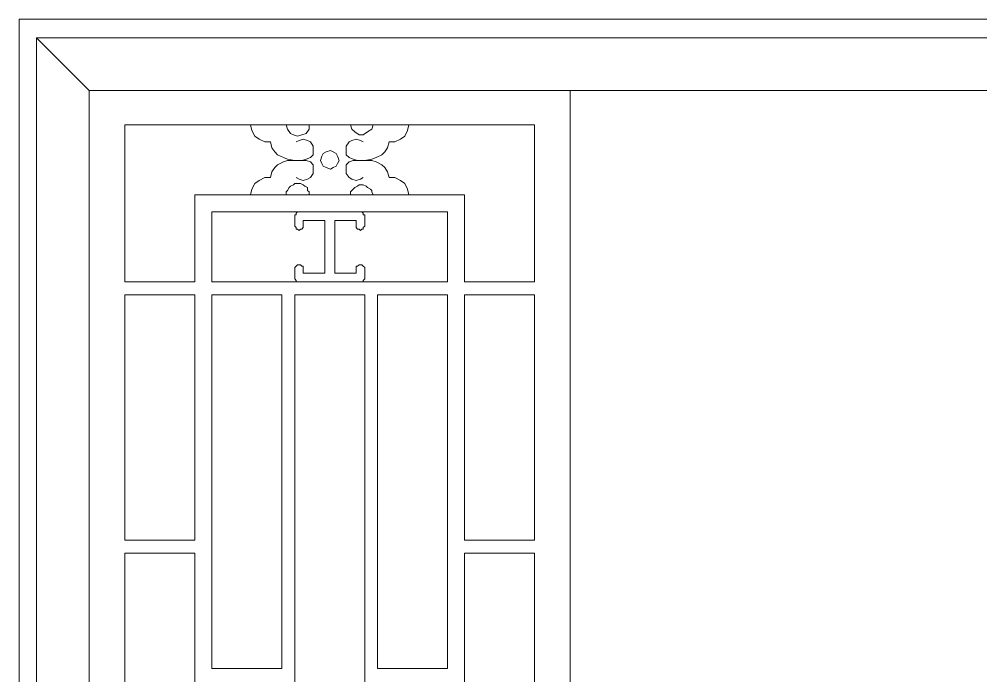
# Model space of a CAD drawing. Header units: centimetres. Extents: x -8.3 to 10.5, y -7.9 to 5.
# Drawn here: x -8.35 to 1.08, y -1.48 to 4.95 of the extents above; entities that cross this region are included whole.
import ezdxf

# ---------------------------------------------------------------- set-up
doc = ezdxf.new("R2010")
doc.units = ezdxf.units.CM
doc.header["$MEASUREMENT"] = 0
doc.layers.add('layer 1', color=7, linetype='Continuous')

msp = doc.modelspace()

# ---------------------------------------------------------------- linework, layer by layer
at = {"layer": 'layer 1', "color": 250, "lineweight": 0}
for points, knots in [([(-8.34709, -7.9091), (-8.34709, -7.9091), (10.50727, -7.9091), (10.50727, -7.9091), (10.50727, -7.9091), (10.50727, -7.9091), (10.50727, 4.95444), (10.50727, 4.95444), (10.50727, 4.95444), (10.50727, 4.95444), (-8.34709, 4.95444), (-8.34709, 4.95444), (-8.34709, 4.95444), (-8.34709, 4.95444), (-8.34709, -7.9091), (-8.34709, -7.9091)], [0, 0, 0, 0, 0.25, 0.25, 0.25, 0.25, 0.5, 0.5, 0.5, 0.5, 0.75, 0.75, 0.75, 0.75, 1, 1, 1, 1]), ([(-8.17927, -7.7411), (-8.17927, -7.7411), (10.33927, -7.7411), (10.33927, -7.7411), (10.33927, -7.7411), (10.33927, -7.7411), (10.33927, 4.77241), (10.33927, 4.77241), (10.33927, 4.77241), (10.33927, 4.77241), (-8.17927, 4.77241), (-8.17927, 4.77241), (-8.17927, 4.77241), (-8.17927, 4.77241), (-8.17927, -7.7411), (-8.17927, -7.7411)], [0, 0, 0, 0, 0.25, 0.25, 0.25, 0.25, 0.5, 0.5, 0.5, 0.5, 0.75, 0.75, 0.75, 0.75, 1, 1, 1, 1]), ([(-7.66124, -7.22325), (-7.66124, -7.22325), (9.82142, -7.22325), (9.82142, -7.22325), (9.82142, -7.22325), (9.82142, -7.22325), (9.82142, 4.25456), (9.82142, 4.25456), (9.82142, 4.25456), (9.82142, 4.25456), (-7.66124, 4.25456), (-7.66124, 4.25456), (-7.66124, 4.25456), (-7.66124, 4.25456), (-7.66124, -7.22325), (-7.66124, -7.22325)], [0, 0, 0, 0, 0.25, 0.25, 0.25, 0.25, 0.5, 0.5, 0.5, 0.5, 0.75, 0.75, 0.75, 0.75, 1, 1, 1, 1]), ([(-7.31138, 2.37885), (-7.31138, 2.37885), (-7.31138, 3.91856), (-7.31138, 3.91856), (-7.31138, 3.91856), (-7.31138, 3.91856), (-3.29413, 3.91856), (-3.29413, 3.91856), (-3.29413, 3.91856), (-3.29413, 3.91856), (-3.29413, 2.37885), (-3.29413, 2.37885), (-3.29413, 2.37885), (-3.29413, 2.37885), (-3.97998, 2.37885), (-3.97998, 2.37885), (-3.97998, 2.37885), (-3.97998, 2.37885), (-3.97998, 3.2327), (-3.97998, 3.2327), (-3.97998, 3.2327), (-3.97998, 3.2327), (-6.62553, 3.2327), (-6.62553, 3.2327), (-6.62553, 3.2327), (-6.62553, 3.2327), (-6.62553, 2.37885), (-6.62553, 2.37885), (-6.62553, 2.37885), (-6.62553, 2.37885), (-7.31138, 2.37885), (-7.31138, 2.37885)], [0, 0, 0, 0, 0.125, 0.125, 0.125, 0.125, 0.25, 0.25, 0.25, 0.25, 0.375, 0.375, 0.375, 0.375, 0.5, 0.5, 0.5, 0.5, 0.625, 0.625, 0.625, 0.625, 0.75, 0.75, 0.75, 0.75, 0.875, 0.875, 0.875, 0.875, 1, 1, 1, 1]), ([(-6.07962, 3.91856), (-6.07962, 3.91856), (-6.06559, 3.86262), (-6.06559, 3.86262), (-6.06559, 3.86262), (-6.06559, 3.86262), (-6.03753, 3.80667), (-6.03753, 3.80667), (-6.03753, 3.80667), (-6.03753, 3.80667), (-5.99562, 3.77861), (-5.99562, 3.77861), (-5.99562, 3.77861), (-5.99562, 3.77861), (-5.93968, 3.75073), (-5.93968, 3.75073), (-5.93968, 3.75073), (-5.93968, 3.75073), (-5.88356, 3.75073), (-5.88356, 3.75073), (-5.88356, 3.75073), (-5.88356, 3.75073), (-5.86971, 3.69461), (-5.86971, 3.69461), (-5.86971, 3.69461), (-5.86971, 3.69461), (-5.84165, 3.6527), (-5.84165, 3.6527), (-5.84165, 3.6527), (-5.84165, 3.6527), (-5.81359, 3.62464), (-5.81359, 3.62464), (-5.81359, 3.62464), (-5.81359, 3.62464), (-5.75765, 3.59676), (-5.75765, 3.59676), (-5.75765, 3.59676), (-5.75765, 3.59676), (-5.71574, 3.58273), (-5.71574, 3.58273), (-5.71574, 3.58273), (-5.71574, 3.58273), (-5.64559, 3.5687), (-5.64559, 3.5687), (-5.64559, 3.5687), (-5.64559, 3.5687), (-5.57562, 3.5687), (-5.57562, 3.5687), (-5.57562, 3.5687), (-5.57562, 3.5687), (-5.53371, 3.58273), (-5.53371, 3.58273), (-5.53371, 3.58273), (-5.53371, 3.58273), (-5.49162, 3.59676), (-5.49162, 3.59676), (-5.49162, 3.59676), (-5.49162, 3.59676), (-5.46374, 3.62464), (-5.46374, 3.62464), (-5.46374, 3.62464), (-5.46374, 3.62464), (-5.46374, 3.66673), (-5.46374, 3.66673), (-5.46374, 3.66673), (-5.46374, 3.66673), (-5.46374, 3.70864), (-5.46374, 3.70864), (-5.46374, 3.70864), (-5.46374, 3.70864), (-5.49162, 3.75073), (-5.49162, 3.75073), (-5.49162, 3.75073), (-5.49162, 3.75073), (-5.51968, 3.76458), (-5.51968, 3.76458), (-5.51968, 3.76458), (-5.51968, 3.76458), (-5.56177, 3.77861), (-5.56177, 3.77861), (-5.56177, 3.77861), (-5.56177, 3.77861), (-5.60368, 3.76458), (-5.60368, 3.76458), (-5.60368, 3.76458), (-5.60368, 3.76458), (-5.63174, 3.75073), (-5.63174, 3.75073)], [0, 0, 0, 0, 0.0454545, 0.0454545, 0.0454545, 0.0454545, 0.0909091, 0.0909091, 0.0909091, 0.0909091, 0.1363636, 0.1363636, 0.1363636, 0.1363636, 0.1818182, 0.1818182, 0.1818182, 0.1818182, 0.2272727, 0.2272727, 0.2272727, 0.2272727, 0.2727273, 0.2727273, 0.2727273, 0.2727273, 0.3181818, 0.3181818, 0.3181818, 0.3181818, 0.3636364, 0.3636364, 0.3636364, 0.3636364, 0.4090909, 0.4090909, 0.4090909, 0.4090909, 0.4545455, 0.4545455, 0.4545455, 0.4545455, 0.5, 0.5, 0.5, 0.5, 0.5454545, 0.5454545, 0.5454545, 0.5454545, 0.5909091, 0.5909091, 0.5909091, 0.5909091, 0.6363636, 0.6363636, 0.6363636, 0.6363636, 0.6818182, 0.6818182, 0.6818182, 0.6818182, 0.7272727, 0.7272727, 0.7272727, 0.7272727, 0.7727273, 0.7727273, 0.7727273, 0.7727273, 0.8181818, 0.8181818, 0.8181818, 0.8181818, 0.8636364, 0.8636364, 0.8636364, 0.8636364, 0.9090909, 0.9090909, 0.9090909, 0.9090909, 0.9545455, 0.9545455, 0.9545455, 0.9545455, 1, 1, 1, 1]), ([(-5.72959, 3.91856), (-5.72959, 3.91856), (-5.71574, 3.87665), (-5.71574, 3.87665), (-5.71574, 3.87665), (-5.71574, 3.87665), (-5.68768, 3.83473), (-5.68768, 3.83473), (-5.68768, 3.83473), (-5.68768, 3.83473), (-5.65962, 3.8207), (-5.65962, 3.8207), (-5.65962, 3.8207), (-5.65962, 3.8207), (-5.61771, 3.80667), (-5.61771, 3.80667), (-5.61771, 3.80667), (-5.61771, 3.80667), (-5.57562, 3.8207), (-5.57562, 3.8207), (-5.57562, 3.8207), (-5.57562, 3.8207), (-5.53371, 3.83473), (-5.53371, 3.83473), (-5.53371, 3.83473), (-5.53371, 3.83473), (-5.50565, 3.87665), (-5.50565, 3.87665), (-5.50565, 3.87665), (-5.50565, 3.87665), (-5.50565, 3.91856), (-5.50565, 3.91856)], [0, 0, 0, 0, 0.125, 0.125, 0.125, 0.125, 0.25, 0.25, 0.25, 0.25, 0.375, 0.375, 0.375, 0.375, 0.5, 0.5, 0.5, 0.5, 0.625, 0.625, 0.625, 0.625, 0.75, 0.75, 0.75, 0.75, 0.875, 0.875, 0.875, 0.875, 1, 1, 1, 1]), ([(-5.09968, 3.91856), (-5.09968, 3.91856), (-5.08583, 3.87665), (-5.08583, 3.87665), (-5.08583, 3.87665), (-5.08583, 3.87665), (-5.05777, 3.84859), (-5.05777, 3.84859), (-5.05777, 3.84859), (-5.05777, 3.84859), (-5.01586, 3.8207), (-5.01586, 3.8207), (-5.01586, 3.8207), (-5.01586, 3.8207), (-4.97377, 3.8207), (-4.97377, 3.8207), (-4.97377, 3.8207), (-4.97377, 3.8207), (-4.93186, 3.84859), (-4.93186, 3.84859), (-4.93186, 3.84859), (-4.93186, 3.84859), (-4.88977, 3.87665), (-4.88977, 3.87665), (-4.88977, 3.87665), (-4.88977, 3.87665), (-4.87574, 3.91856), (-4.87574, 3.91856)], [0, 0, 0, 0, 0.1428571, 0.1428571, 0.1428571, 0.1428571, 0.2857143, 0.2857143, 0.2857143, 0.2857143, 0.4285714, 0.4285714, 0.4285714, 0.4285714, 0.5714286, 0.5714286, 0.5714286, 0.5714286, 0.7142857, 0.7142857, 0.7142857, 0.7142857, 0.8571429, 0.8571429, 0.8571429, 0.8571429, 1, 1, 1, 1]), ([(-4.72177, 3.75073), (-4.72177, 3.75073), (-4.66583, 3.75073), (-4.66583, 3.75073), (-4.66583, 3.75073), (-4.66583, 3.75073), (-4.60989, 3.77861), (-4.60989, 3.77861), (-4.60989, 3.77861), (-4.60989, 3.77861), (-4.5678, 3.80667), (-4.5678, 3.80667), (-4.5678, 3.80667), (-4.5678, 3.80667), (-4.53992, 3.86262), (-4.53992, 3.86262), (-4.53992, 3.86262), (-4.53992, 3.86262), (-4.52589, 3.91856), (-4.52589, 3.91856)], [0, 0, 0, 0, 0.2, 0.2, 0.2, 0.2, 0.4, 0.4, 0.4, 0.4, 0.6, 0.6, 0.6, 0.6, 0.8, 0.8, 0.8, 0.8, 1, 1, 1, 1]), ([(-4.97377, 3.75073), (-4.97377, 3.75073), (-5.00183, 3.76458), (-5.00183, 3.76458), (-5.00183, 3.76458), (-5.00183, 3.76458), (-5.04374, 3.77861), (-5.04374, 3.77861), (-5.04374, 3.77861), (-5.04374, 3.77861), (-5.08583, 3.76458), (-5.08583, 3.76458), (-5.08583, 3.76458), (-5.08583, 3.76458), (-5.11371, 3.75073), (-5.11371, 3.75073), (-5.11371, 3.75073), (-5.11371, 3.75073), (-5.14177, 3.70864), (-5.14177, 3.70864), (-5.14177, 3.70864), (-5.14177, 3.70864), (-5.14177, 3.66673), (-5.14177, 3.66673), (-5.14177, 3.66673), (-5.14177, 3.66673), (-5.14177, 3.62464), (-5.14177, 3.62464), (-5.14177, 3.62464), (-5.14177, 3.62464), (-5.11371, 3.59676), (-5.11371, 3.59676), (-5.11371, 3.59676), (-5.11371, 3.59676), (-5.0718, 3.58273), (-5.0718, 3.58273), (-5.0718, 3.58273), (-5.0718, 3.58273), (-5.02971, 3.5687), (-5.02971, 3.5687)], [0, 0, 0, 0, 0.1, 0.1, 0.1, 0.1, 0.2, 0.2, 0.2, 0.2, 0.3, 0.3, 0.3, 0.3, 0.4, 0.4, 0.4, 0.4, 0.5, 0.5, 0.5, 0.5, 0.6, 0.6, 0.6, 0.6, 0.7, 0.7, 0.7, 0.7, 0.8, 0.8, 0.8, 0.8, 0.9, 0.9, 0.9, 0.9, 1, 1, 1, 1]), ([(-4.88977, 3.58273), (-4.88977, 3.58273), (-4.84786, 3.59676), (-4.84786, 3.59676), (-4.84786, 3.59676), (-4.84786, 3.59676), (-4.79174, 3.62464), (-4.79174, 3.62464), (-4.79174, 3.62464), (-4.79174, 3.62464), (-4.76386, 3.6527), (-4.76386, 3.6527), (-4.76386, 3.6527), (-4.76386, 3.6527), (-4.7358, 3.69461), (-4.7358, 3.69461), (-4.7358, 3.69461), (-4.7358, 3.69461), (-4.72177, 3.75073), (-4.72177, 3.75073)], [0, 0, 0, 0, 0.2, 0.2, 0.2, 0.2, 0.4, 0.4, 0.4, 0.4, 0.6, 0.6, 0.6, 0.6, 0.8, 0.8, 0.8, 0.8, 1, 1, 1, 1]), ([(-5.21174, 3.5687), (-5.21174, 3.5687), (-5.22577, 3.61061), (-5.22577, 3.61061), (-5.22577, 3.61061), (-5.22577, 3.61061), (-5.2398, 3.63867), (-5.2398, 3.63867), (-5.2398, 3.63867), (-5.2398, 3.63867), (-5.26768, 3.6527), (-5.26768, 3.6527), (-5.26768, 3.6527), (-5.26768, 3.6527), (-5.29574, 3.66673), (-5.29574, 3.66673), (-5.29574, 3.66673), (-5.29574, 3.66673), (-5.33765, 3.6527), (-5.33765, 3.6527), (-5.33765, 3.6527), (-5.33765, 3.6527), (-5.36571, 3.63867), (-5.36571, 3.63867), (-5.36571, 3.63867), (-5.36571, 3.63867), (-5.37974, 3.61061), (-5.37974, 3.61061), (-5.37974, 3.61061), (-5.37974, 3.61061), (-5.39377, 3.5687), (-5.39377, 3.5687), (-5.39377, 3.5687), (-5.39377, 3.5687), (-5.37974, 3.54064), (-5.37974, 3.54064), (-5.37974, 3.54064), (-5.37974, 3.54064), (-5.36571, 3.51276), (-5.36571, 3.51276), (-5.36571, 3.51276), (-5.36571, 3.51276), (-5.33765, 3.49873), (-5.33765, 3.49873), (-5.33765, 3.49873), (-5.33765, 3.49873), (-5.29574, 3.4847), (-5.29574, 3.4847), (-5.29574, 3.4847), (-5.29574, 3.4847), (-5.26768, 3.49873), (-5.26768, 3.49873), (-5.26768, 3.49873), (-5.26768, 3.49873), (-5.2398, 3.51276), (-5.2398, 3.51276), (-5.2398, 3.51276), (-5.2398, 3.51276), (-5.22577, 3.54064), (-5.22577, 3.54064), (-5.22577, 3.54064), (-5.22577, 3.54064), (-5.21174, 3.5687), (-5.21174, 3.5687)], [0, 0, 0, 0, 0.0625, 0.0625, 0.0625, 0.0625, 0.125, 0.125, 0.125, 0.125, 0.1875, 0.1875, 0.1875, 0.1875, 0.25, 0.25, 0.25, 0.25, 0.3125, 0.3125, 0.3125, 0.3125, 0.375, 0.375, 0.375, 0.375, 0.4375, 0.4375, 0.4375, 0.4375, 0.5, 0.5, 0.5, 0.5, 0.5625, 0.5625, 0.5625, 0.5625, 0.625, 0.625, 0.625, 0.625, 0.6875, 0.6875, 0.6875, 0.6875, 0.75, 0.75, 0.75, 0.75, 0.8125, 0.8125, 0.8125, 0.8125, 0.875, 0.875, 0.875, 0.875, 0.9375, 0.9375, 0.9375, 0.9375, 1, 1, 1, 1]), ([(-5.02971, 3.5687), (-5.02971, 3.5687), (-4.95974, 3.5687), (-4.95974, 3.5687), (-4.95974, 3.5687), (-4.95974, 3.5687), (-4.88977, 3.58273), (-4.88977, 3.58273)], [0, 0, 0, 0, 0.5, 0.5, 0.5, 0.5, 1, 1, 1, 1]), ([(-5.71574, 3.5687), (-5.71574, 3.5687), (-5.75765, 3.55467), (-5.75765, 3.55467), (-5.75765, 3.55467), (-5.75765, 3.55467), (-5.81359, 3.52679), (-5.81359, 3.52679), (-5.81359, 3.52679), (-5.81359, 3.52679), (-5.84165, 3.49873), (-5.84165, 3.49873), (-5.84165, 3.49873), (-5.84165, 3.49873), (-5.86971, 3.45664), (-5.86971, 3.45664), (-5.86971, 3.45664), (-5.86971, 3.45664), (-5.88356, 3.4007), (-5.88356, 3.4007)], [0, 0, 0, 0, 0.2, 0.2, 0.2, 0.2, 0.4, 0.4, 0.4, 0.4, 0.6, 0.6, 0.6, 0.6, 0.8, 0.8, 0.8, 0.8, 1, 1, 1, 1]), ([(-5.57562, 3.5687), (-5.57562, 3.5687), (-5.64559, 3.5687), (-5.64559, 3.5687), (-5.64559, 3.5687), (-5.64559, 3.5687), (-5.71574, 3.5687), (-5.71574, 3.5687)], [0, 0, 0, 0, 0.5, 0.5, 0.5, 0.5, 1, 1, 1, 1]), ([(-5.63174, 3.4007), (-5.63174, 3.4007), (-5.60368, 3.38667), (-5.60368, 3.38667), (-5.60368, 3.38667), (-5.60368, 3.38667), (-5.56177, 3.37282), (-5.56177, 3.37282), (-5.56177, 3.37282), (-5.56177, 3.37282), (-5.51968, 3.38667), (-5.51968, 3.38667), (-5.51968, 3.38667), (-5.51968, 3.38667), (-5.49162, 3.4007), (-5.49162, 3.4007), (-5.49162, 3.4007), (-5.49162, 3.4007), (-5.46374, 3.44279), (-5.46374, 3.44279), (-5.46374, 3.44279), (-5.46374, 3.44279), (-5.46374, 3.4847), (-5.46374, 3.4847), (-5.46374, 3.4847), (-5.46374, 3.4847), (-5.46374, 3.52679), (-5.46374, 3.52679), (-5.46374, 3.52679), (-5.46374, 3.52679), (-5.49162, 3.55467), (-5.49162, 3.55467), (-5.49162, 3.55467), (-5.49162, 3.55467), (-5.53371, 3.5687), (-5.53371, 3.5687), (-5.53371, 3.5687), (-5.53371, 3.5687), (-5.57562, 3.5687), (-5.57562, 3.5687)], [0, 0, 0, 0, 0.1, 0.1, 0.1, 0.1, 0.2, 0.2, 0.2, 0.2, 0.3, 0.3, 0.3, 0.3, 0.4, 0.4, 0.4, 0.4, 0.5, 0.5, 0.5, 0.5, 0.6, 0.6, 0.6, 0.6, 0.7, 0.7, 0.7, 0.7, 0.8, 0.8, 0.8, 0.8, 0.9, 0.9, 0.9, 0.9, 1, 1, 1, 1]), ([(-4.52589, 3.2327), (-4.52589, 3.2327), (-4.53992, 3.28882), (-4.53992, 3.28882), (-4.53992, 3.28882), (-4.53992, 3.28882), (-4.5678, 3.34476), (-4.5678, 3.34476), (-4.5678, 3.34476), (-4.5678, 3.34476), (-4.60989, 3.37282), (-4.60989, 3.37282), (-4.60989, 3.37282), (-4.60989, 3.37282), (-4.66583, 3.4007), (-4.66583, 3.4007), (-4.66583, 3.4007), (-4.66583, 3.4007), (-4.72177, 3.4007), (-4.72177, 3.4007), (-4.72177, 3.4007), (-4.72177, 3.4007), (-4.7358, 3.45664), (-4.7358, 3.45664), (-4.7358, 3.45664), (-4.7358, 3.45664), (-4.76386, 3.49873), (-4.76386, 3.49873), (-4.76386, 3.49873), (-4.76386, 3.49873), (-4.79174, 3.52679), (-4.79174, 3.52679), (-4.79174, 3.52679), (-4.79174, 3.52679), (-4.84786, 3.55467), (-4.84786, 3.55467), (-4.84786, 3.55467), (-4.84786, 3.55467), (-4.88977, 3.5687), (-4.88977, 3.5687), (-4.88977, 3.5687), (-4.88977, 3.5687), (-4.95974, 3.5687), (-4.95974, 3.5687), (-4.95974, 3.5687), (-4.95974, 3.5687), (-5.02971, 3.5687), (-5.02971, 3.5687), (-5.02971, 3.5687), (-5.02971, 3.5687), (-5.0718, 3.5687), (-5.0718, 3.5687), (-5.0718, 3.5687), (-5.0718, 3.5687), (-5.11371, 3.55467), (-5.11371, 3.55467), (-5.11371, 3.55467), (-5.11371, 3.55467), (-5.14177, 3.52679), (-5.14177, 3.52679), (-5.14177, 3.52679), (-5.14177, 3.52679), (-5.14177, 3.4847), (-5.14177, 3.4847), (-5.14177, 3.4847), (-5.14177, 3.4847), (-5.14177, 3.44279), (-5.14177, 3.44279), (-5.14177, 3.44279), (-5.14177, 3.44279), (-5.11371, 3.4007), (-5.11371, 3.4007), (-5.11371, 3.4007), (-5.11371, 3.4007), (-5.08583, 3.38667), (-5.08583, 3.38667), (-5.08583, 3.38667), (-5.08583, 3.38667), (-5.04374, 3.37282), (-5.04374, 3.37282), (-5.04374, 3.37282), (-5.04374, 3.37282), (-5.00183, 3.38667), (-5.00183, 3.38667), (-5.00183, 3.38667), (-5.00183, 3.38667), (-4.97377, 3.4007), (-4.97377, 3.4007)], [0, 0, 0, 0, 0.0454545, 0.0454545, 0.0454545, 0.0454545, 0.0909091, 0.0909091, 0.0909091, 0.0909091, 0.1363636, 0.1363636, 0.1363636, 0.1363636, 0.1818182, 0.1818182, 0.1818182, 0.1818182, 0.2272727, 0.2272727, 0.2272727, 0.2272727, 0.2727273, 0.2727273, 0.2727273, 0.2727273, 0.3181818, 0.3181818, 0.3181818, 0.3181818, 0.3636364, 0.3636364, 0.3636364, 0.3636364, 0.4090909, 0.4090909, 0.4090909, 0.4090909, 0.4545455, 0.4545455, 0.4545455, 0.4545455, 0.5, 0.5, 0.5, 0.5, 0.5454545, 0.5454545, 0.5454545, 0.5454545, 0.5909091, 0.5909091, 0.5909091, 0.5909091, 0.6363636, 0.6363636, 0.6363636, 0.6363636, 0.6818182, 0.6818182, 0.6818182, 0.6818182, 0.7272727, 0.7272727, 0.7272727, 0.7272727, 0.7727273, 0.7727273, 0.7727273, 0.7727273, 0.8181818, 0.8181818, 0.8181818, 0.8181818, 0.8636364, 0.8636364, 0.8636364, 0.8636364, 0.9090909, 0.9090909, 0.9090909, 0.9090909, 0.9545455, 0.9545455, 0.9545455, 0.9545455, 1, 1, 1, 1]), ([(-5.88356, 3.4007), (-5.88356, 3.4007), (-5.93968, 3.4007), (-5.93968, 3.4007), (-5.93968, 3.4007), (-5.93968, 3.4007), (-5.99562, 3.37282), (-5.99562, 3.37282), (-5.99562, 3.37282), (-5.99562, 3.37282), (-6.03753, 3.34476), (-6.03753, 3.34476), (-6.03753, 3.34476), (-6.03753, 3.34476), (-6.06559, 3.28882), (-6.06559, 3.28882), (-6.06559, 3.28882), (-6.06559, 3.28882), (-6.07962, 3.2327), (-6.07962, 3.2327)], [0, 0, 0, 0, 0.2, 0.2, 0.2, 0.2, 0.4, 0.4, 0.4, 0.4, 0.6, 0.6, 0.6, 0.6, 0.8, 0.8, 0.8, 0.8, 1, 1, 1, 1]), ([(-5.50565, 3.2327), (-5.50565, 3.2327), (-5.50565, 3.26076), (-5.50565, 3.26076), (-5.50565, 3.26076), (-5.50565, 3.26076), (-5.51968, 3.27479), (-5.51968, 3.27479), (-5.51968, 3.27479), (-5.51968, 3.27479), (-5.51968, 3.30267), (-5.51968, 3.30267), (-5.51968, 3.30267), (-5.51968, 3.30267), (-5.54774, 3.3167), (-5.54774, 3.3167), (-5.54774, 3.3167), (-5.54774, 3.3167), (-5.56177, 3.33073), (-5.56177, 3.33073), (-5.56177, 3.33073), (-5.56177, 3.33073), (-5.58965, 3.34476), (-5.58965, 3.34476), (-5.58965, 3.34476), (-5.58965, 3.34476), (-5.61771, 3.34476), (-5.61771, 3.34476), (-5.61771, 3.34476), (-5.61771, 3.34476), (-5.64559, 3.34476), (-5.64559, 3.34476), (-5.64559, 3.34476), (-5.64559, 3.34476), (-5.65962, 3.33073), (-5.65962, 3.33073), (-5.65962, 3.33073), (-5.65962, 3.33073), (-5.68768, 3.3167), (-5.68768, 3.3167), (-5.68768, 3.3167), (-5.68768, 3.3167), (-5.70171, 3.30267), (-5.70171, 3.30267), (-5.70171, 3.30267), (-5.70171, 3.30267), (-5.71574, 3.27479), (-5.71574, 3.27479), (-5.71574, 3.27479), (-5.71574, 3.27479), (-5.72959, 3.26076), (-5.72959, 3.26076), (-5.72959, 3.26076), (-5.72959, 3.26076), (-5.72959, 3.2327), (-5.72959, 3.2327)], [0, 0, 0, 0, 0.0714286, 0.0714286, 0.0714286, 0.0714286, 0.1428571, 0.1428571, 0.1428571, 0.1428571, 0.2142857, 0.2142857, 0.2142857, 0.2142857, 0.2857143, 0.2857143, 0.2857143, 0.2857143, 0.3571429, 0.3571429, 0.3571429, 0.3571429, 0.4285714, 0.4285714, 0.4285714, 0.4285714, 0.5, 0.5, 0.5, 0.5, 0.5714286, 0.5714286, 0.5714286, 0.5714286, 0.6428571, 0.6428571, 0.6428571, 0.6428571, 0.7142857, 0.7142857, 0.7142857, 0.7142857, 0.7857143, 0.7857143, 0.7857143, 0.7857143, 0.8571429, 0.8571429, 0.8571429, 0.8571429, 0.9285714, 0.9285714, 0.9285714, 0.9285714, 1, 1, 1, 1]), ([(-4.87574, 3.2327), (-4.87574, 3.2327), (-4.88977, 3.26076), (-4.88977, 3.26076), (-4.88977, 3.26076), (-4.88977, 3.26076), (-4.88977, 3.27479), (-4.88977, 3.27479), (-4.88977, 3.27479), (-4.88977, 3.27479), (-4.9038, 3.28882), (-4.9038, 3.28882), (-4.9038, 3.28882), (-4.9038, 3.28882), (-4.93186, 3.30267), (-4.93186, 3.30267), (-4.93186, 3.30267), (-4.93186, 3.30267), (-4.94571, 3.3167), (-4.94571, 3.3167), (-4.94571, 3.3167), (-4.94571, 3.3167), (-4.97377, 3.33073), (-4.97377, 3.33073), (-4.97377, 3.33073), (-4.97377, 3.33073), (-4.9878, 3.33073), (-4.9878, 3.33073), (-4.9878, 3.33073), (-4.9878, 3.33073), (-5.01586, 3.33073), (-5.01586, 3.33073), (-5.01586, 3.33073), (-5.01586, 3.33073), (-5.02971, 3.3167), (-5.02971, 3.3167), (-5.02971, 3.3167), (-5.02971, 3.3167), (-5.05777, 3.30267), (-5.05777, 3.30267), (-5.05777, 3.30267), (-5.05777, 3.30267), (-5.0718, 3.28882), (-5.0718, 3.28882), (-5.0718, 3.28882), (-5.0718, 3.28882), (-5.08583, 3.27479), (-5.08583, 3.27479), (-5.08583, 3.27479), (-5.08583, 3.27479), (-5.09968, 3.26076), (-5.09968, 3.26076), (-5.09968, 3.26076), (-5.09968, 3.26076), (-5.09968, 3.2327), (-5.09968, 3.2327)], [0, 0, 0, 0, 0.0714286, 0.0714286, 0.0714286, 0.0714286, 0.1428571, 0.1428571, 0.1428571, 0.1428571, 0.2142857, 0.2142857, 0.2142857, 0.2142857, 0.2857143, 0.2857143, 0.2857143, 0.2857143, 0.3571429, 0.3571429, 0.3571429, 0.3571429, 0.4285714, 0.4285714, 0.4285714, 0.4285714, 0.5, 0.5, 0.5, 0.5, 0.5714286, 0.5714286, 0.5714286, 0.5714286, 0.6428571, 0.6428571, 0.6428571, 0.6428571, 0.7142857, 0.7142857, 0.7142857, 0.7142857, 0.7857143, 0.7857143, 0.7857143, 0.7857143, 0.8571429, 0.8571429, 0.8571429, 0.8571429, 0.9285714, 0.9285714, 0.9285714, 0.9285714, 1, 1, 1, 1]), ([(-6.45753, 3.06488), (-6.45753, 3.06488), (-4.14798, 3.06488), (-4.14798, 3.06488), (-4.14798, 3.06488), (-4.14798, 3.06488), (-4.14798, 2.37885), (-4.14798, 2.37885), (-4.14798, 2.37885), (-4.14798, 2.37885), (-6.45753, 2.37885), (-6.45753, 2.37885), (-6.45753, 2.37885), (-6.45753, 2.37885), (-6.45753, 3.06488), (-6.45753, 3.06488)], [0, 0, 0, 0, 0.25, 0.25, 0.25, 0.25, 0.5, 0.5, 0.5, 0.5, 0.75, 0.75, 0.75, 0.75, 1, 1, 1, 1]), ([(-5.60368, 3.06488), (-5.60368, 3.06488), (-5.61771, 3.06488), (-5.61771, 3.06488), (-5.61771, 3.06488), (-5.61771, 3.06488), (-5.63174, 3.05085), (-5.63174, 3.05085), (-5.63174, 3.05085), (-5.63174, 3.05085), (-5.63174, 3.03682), (-5.63174, 3.03682), (-5.63174, 3.03682), (-5.63174, 3.03682), (-5.64559, 3.03682), (-5.64559, 3.03682), (-5.64559, 3.03682), (-5.64559, 3.03682), (-5.64559, 3.02279), (-5.64559, 3.02279)], [0, 0, 0, 0, 0.2, 0.2, 0.2, 0.2, 0.4, 0.4, 0.4, 0.4, 0.6, 0.6, 0.6, 0.6, 0.8, 0.8, 0.8, 0.8, 1, 1, 1, 1]), ([(-4.95974, 3.02279), (-4.95974, 3.02279), (-4.95974, 3.03682), (-4.95974, 3.03682), (-4.95974, 3.03682), (-4.95974, 3.03682), (-4.97377, 3.03682), (-4.97377, 3.03682), (-4.97377, 3.03682), (-4.97377, 3.03682), (-4.97377, 3.05085), (-4.97377, 3.05085), (-4.97377, 3.05085), (-4.97377, 3.05085), (-4.9878, 3.06488), (-4.9878, 3.06488), (-4.9878, 3.06488), (-4.9878, 3.06488), (-5.00183, 3.06488), (-5.00183, 3.06488)], [0, 0, 0, 0, 0.2, 0.2, 0.2, 0.2, 0.4, 0.4, 0.4, 0.4, 0.6, 0.6, 0.6, 0.6, 0.8, 0.8, 0.8, 0.8, 1, 1, 1, 1]), ([(-5.64559, 2.93879), (-5.64559, 2.93879), (-5.64559, 2.92476), (-5.64559, 2.92476), (-5.64559, 2.92476), (-5.64559, 2.92476), (-5.63174, 2.91091), (-5.63174, 2.91091), (-5.63174, 2.91091), (-5.63174, 2.91091), (-5.63174, 2.89688), (-5.63174, 2.89688), (-5.63174, 2.89688), (-5.63174, 2.89688), (-5.61771, 2.89688), (-5.61771, 2.89688), (-5.61771, 2.89688), (-5.61771, 2.89688), (-5.60368, 2.88285), (-5.60368, 2.88285)], [0, 0, 0, 0, 0.2, 0.2, 0.2, 0.2, 0.4, 0.4, 0.4, 0.4, 0.6, 0.6, 0.6, 0.6, 0.8, 0.8, 0.8, 0.8, 1, 1, 1, 1]), ([(-5.60368, 2.88285), (-5.60368, 2.88285), (-5.58965, 2.89688), (-5.58965, 2.89688), (-5.58965, 2.89688), (-5.58965, 2.89688), (-5.57562, 2.89688), (-5.57562, 2.89688), (-5.57562, 2.89688), (-5.57562, 2.89688), (-5.56177, 2.91091), (-5.56177, 2.91091), (-5.56177, 2.91091), (-5.56177, 2.91091), (-5.56177, 2.92476), (-5.56177, 2.92476), (-5.56177, 2.92476), (-5.56177, 2.92476), (-5.56177, 2.93879), (-5.56177, 2.93879)], [0, 0, 0, 0, 0.2, 0.2, 0.2, 0.2, 0.4, 0.4, 0.4, 0.4, 0.6, 0.6, 0.6, 0.6, 0.8, 0.8, 0.8, 0.8, 1, 1, 1, 1]), ([(-5.04374, 2.93879), (-5.04374, 2.93879), (-5.04374, 2.92476), (-5.04374, 2.92476), (-5.04374, 2.92476), (-5.04374, 2.92476), (-5.04374, 2.91091), (-5.04374, 2.91091), (-5.04374, 2.91091), (-5.04374, 2.91091), (-5.02971, 2.89688), (-5.02971, 2.89688), (-5.02971, 2.89688), (-5.02971, 2.89688), (-5.01586, 2.89688), (-5.01586, 2.89688), (-5.01586, 2.89688), (-5.01586, 2.89688), (-5.00183, 2.88285), (-5.00183, 2.88285)], [0, 0, 0, 0, 0.2, 0.2, 0.2, 0.2, 0.4, 0.4, 0.4, 0.4, 0.6, 0.6, 0.6, 0.6, 0.8, 0.8, 0.8, 0.8, 1, 1, 1, 1]), ([(-5.00183, 2.88285), (-5.00183, 2.88285), (-4.9878, 2.89688), (-4.9878, 2.89688), (-4.9878, 2.89688), (-4.9878, 2.89688), (-4.97377, 2.89688), (-4.97377, 2.89688), (-4.97377, 2.89688), (-4.97377, 2.89688), (-4.97377, 2.91091), (-4.97377, 2.91091), (-4.97377, 2.91091), (-4.97377, 2.91091), (-4.95974, 2.92476), (-4.95974, 2.92476), (-4.95974, 2.92476), (-4.95974, 2.92476), (-4.95974, 2.93879), (-4.95974, 2.93879)], [0, 0, 0, 0, 0.2, 0.2, 0.2, 0.2, 0.4, 0.4, 0.4, 0.4, 0.6, 0.6, 0.6, 0.6, 0.8, 0.8, 0.8, 0.8, 1, 1, 1, 1]), ([(-5.60368, 2.54685), (-5.60368, 2.54685), (-5.61771, 2.54685), (-5.61771, 2.54685), (-5.61771, 2.54685), (-5.61771, 2.54685), (-5.63174, 2.53282), (-5.63174, 2.53282), (-5.63174, 2.53282), (-5.63174, 2.53282), (-5.64559, 2.51897), (-5.64559, 2.51897), (-5.64559, 2.51897), (-5.64559, 2.51897), (-5.64559, 2.50494), (-5.64559, 2.50494)], [0, 0, 0, 0, 0.25, 0.25, 0.25, 0.25, 0.5, 0.5, 0.5, 0.5, 0.75, 0.75, 0.75, 0.75, 1, 1, 1, 1]), ([(-5.56177, 2.50494), (-5.56177, 2.50494), (-5.56177, 2.51897), (-5.56177, 2.51897), (-5.56177, 2.51897), (-5.56177, 2.51897), (-5.56177, 2.53282), (-5.56177, 2.53282), (-5.56177, 2.53282), (-5.56177, 2.53282), (-5.57562, 2.53282), (-5.57562, 2.53282), (-5.57562, 2.53282), (-5.57562, 2.53282), (-5.58965, 2.54685), (-5.58965, 2.54685), (-5.58965, 2.54685), (-5.58965, 2.54685), (-5.60368, 2.54685), (-5.60368, 2.54685)], [0, 0, 0, 0, 0.2, 0.2, 0.2, 0.2, 0.4, 0.4, 0.4, 0.4, 0.6, 0.6, 0.6, 0.6, 0.8, 0.8, 0.8, 0.8, 1, 1, 1, 1]), ([(-5.00183, 2.54685), (-5.00183, 2.54685), (-5.01586, 2.54685), (-5.01586, 2.54685), (-5.01586, 2.54685), (-5.01586, 2.54685), (-5.02971, 2.53282), (-5.02971, 2.53282), (-5.02971, 2.53282), (-5.02971, 2.53282), (-5.04374, 2.53282), (-5.04374, 2.53282), (-5.04374, 2.53282), (-5.04374, 2.53282), (-5.04374, 2.51897), (-5.04374, 2.51897), (-5.04374, 2.51897), (-5.04374, 2.51897), (-5.04374, 2.50494), (-5.04374, 2.50494)], [0, 0, 0, 0, 0.2, 0.2, 0.2, 0.2, 0.4, 0.4, 0.4, 0.4, 0.6, 0.6, 0.6, 0.6, 0.8, 0.8, 0.8, 0.8, 1, 1, 1, 1]), ([(-4.95974, 2.50494), (-4.95974, 2.50494), (-4.95974, 2.51897), (-4.95974, 2.51897), (-4.95974, 2.51897), (-4.95974, 2.51897), (-4.97377, 2.53282), (-4.97377, 2.53282), (-4.97377, 2.53282), (-4.97377, 2.53282), (-4.9878, 2.54685), (-4.9878, 2.54685), (-4.9878, 2.54685), (-4.9878, 2.54685), (-5.00183, 2.54685), (-5.00183, 2.54685)], [0, 0, 0, 0, 0.25, 0.25, 0.25, 0.25, 0.5, 0.5, 0.5, 0.5, 0.75, 0.75, 0.75, 0.75, 1, 1, 1, 1]), ([(-5.64559, 2.42094), (-5.64559, 2.42094), (-5.64559, 2.40691), (-5.64559, 2.40691), (-5.64559, 2.40691), (-5.64559, 2.40691), (-5.63174, 2.39288), (-5.63174, 2.39288), (-5.63174, 2.39288), (-5.63174, 2.39288), (-5.63174, 2.37885), (-5.63174, 2.37885), (-5.63174, 2.37885), (-5.63174, 2.37885), (-5.61771, 2.37885), (-5.61771, 2.37885), (-5.61771, 2.37885), (-5.61771, 2.37885), (-5.60368, 2.37885), (-5.60368, 2.37885)], [0, 0, 0, 0, 0.2, 0.2, 0.2, 0.2, 0.4, 0.4, 0.4, 0.4, 0.6, 0.6, 0.6, 0.6, 0.8, 0.8, 0.8, 0.8, 1, 1, 1, 1]), ([(-5.00183, 2.37885), (-5.00183, 2.37885), (-4.9878, 2.37885), (-4.9878, 2.37885), (-4.9878, 2.37885), (-4.9878, 2.37885), (-4.97377, 2.37885), (-4.97377, 2.37885), (-4.97377, 2.37885), (-4.97377, 2.37885), (-4.97377, 2.39288), (-4.97377, 2.39288), (-4.97377, 2.39288), (-4.97377, 2.39288), (-4.95974, 2.40691), (-4.95974, 2.40691), (-4.95974, 2.40691), (-4.95974, 2.40691), (-4.95974, 2.42094), (-4.95974, 2.42094)], [0, 0, 0, 0, 0.2, 0.2, 0.2, 0.2, 0.4, 0.4, 0.4, 0.4, 0.6, 0.6, 0.6, 0.6, 0.8, 0.8, 0.8, 0.8, 1, 1, 1, 1]), ([(-6.62553, 2.25294), (-6.62553, 2.25294), (-7.31138, 2.25294), (-7.31138, 2.25294), (-7.31138, 2.25294), (-7.31138, 2.25294), (-7.31138, -0.15464), (-7.31138, -0.15464), (-7.31138, -0.15464), (-7.31138, -0.15464), (-6.62553, -0.15464), (-6.62553, -0.15464), (-6.62553, -0.15464), (-6.62553, -0.15464), (-6.62553, 2.25294), (-6.62553, 2.25294)], [0, 0, 0, 0, 0.25, 0.25, 0.25, 0.25, 0.5, 0.5, 0.5, 0.5, 0.75, 0.75, 0.75, 0.75, 1, 1, 1, 1]), ([(-5.77168, -1.41429), (-5.77168, -1.41429), (-6.45753, -1.41429), (-6.45753, -1.41429), (-6.45753, -1.41429), (-6.45753, -1.41429), (-6.45753, 2.25294), (-6.45753, 2.25294), (-6.45753, 2.25294), (-6.45753, 2.25294), (-5.77168, 2.25294), (-5.77168, 2.25294), (-5.77168, 2.25294), (-5.77168, 2.25294), (-5.77168, -1.41429), (-5.77168, -1.41429)], [0, 0, 0, 0, 0.25, 0.25, 0.25, 0.25, 0.5, 0.5, 0.5, 0.5, 0.75, 0.75, 0.75, 0.75, 1, 1, 1, 1]), ([(-5.64559, 2.25294), (-5.64559, 2.25294), (-4.95974, 2.25294), (-4.95974, 2.25294), (-4.95974, 2.25294), (-4.95974, 2.25294), (-4.95974, -5.20761), (-4.95974, -5.20761), (-4.95974, -5.20761), (-4.95974, -5.20761), (-5.64559, -5.20761), (-5.64559, -5.20761), (-5.64559, -5.20761), (-5.64559, -5.20761), (-5.64559, 2.25294), (-5.64559, 2.25294)], [0, 0, 0, 0, 0.25, 0.25, 0.25, 0.25, 0.5, 0.5, 0.5, 0.5, 0.75, 0.75, 0.75, 0.75, 1, 1, 1, 1]), ([(-4.83383, -1.41429), (-4.83383, -1.41429), (-4.14798, -1.41429), (-4.14798, -1.41429), (-4.14798, -1.41429), (-4.14798, -1.41429), (-4.14798, 2.25294), (-4.14798, 2.25294), (-4.14798, 2.25294), (-4.14798, 2.25294), (-4.83383, 2.25294), (-4.83383, 2.25294), (-4.83383, 2.25294), (-4.83383, 2.25294), (-4.83383, -1.41429), (-4.83383, -1.41429)], [0, 0, 0, 0, 0.25, 0.25, 0.25, 0.25, 0.5, 0.5, 0.5, 0.5, 0.75, 0.75, 0.75, 0.75, 1, 1, 1, 1]), ([(-3.97998, 2.25294), (-3.97998, 2.25294), (-3.29413, 2.25294), (-3.29413, 2.25294), (-3.29413, 2.25294), (-3.29413, 2.25294), (-3.29413, -0.15464), (-3.29413, -0.15464), (-3.29413, -0.15464), (-3.29413, -0.15464), (-3.97998, -0.15464), (-3.97998, -0.15464), (-3.97998, -0.15464), (-3.97998, -0.15464), (-3.97998, 2.25294), (-3.97998, 2.25294)], [0, 0, 0, 0, 0.25, 0.25, 0.25, 0.25, 0.5, 0.5, 0.5, 0.5, 0.75, 0.75, 0.75, 0.75, 1, 1, 1, 1]), ([(-6.62553, -0.28055), (-6.62553, -0.28055), (-7.31138, -0.28055), (-7.31138, -0.28055), (-7.31138, -0.28055), (-7.31138, -0.28055), (-7.31138, -2.68814), (-7.31138, -2.68814), (-7.31138, -2.68814), (-7.31138, -2.68814), (-6.62553, -2.68814), (-6.62553, -2.68814), (-6.62553, -2.68814), (-6.62553, -2.68814), (-6.62553, -0.28055), (-6.62553, -0.28055)], [0, 0, 0, 0, 0.25, 0.25, 0.25, 0.25, 0.5, 0.5, 0.5, 0.5, 0.75, 0.75, 0.75, 0.75, 1, 1, 1, 1]), ([(-3.97998, -0.28055), (-3.97998, -0.28055), (-3.29413, -0.28055), (-3.29413, -0.28055), (-3.29413, -0.28055), (-3.29413, -0.28055), (-3.29413, -2.68814), (-3.29413, -2.68814), (-3.29413, -2.68814), (-3.29413, -2.68814), (-3.97998, -2.68814), (-3.97998, -2.68814), (-3.97998, -2.68814), (-3.97998, -2.68814), (-3.97998, -0.28055), (-3.97998, -0.28055)], [0, 0, 0, 0, 0.25, 0.25, 0.25, 0.25, 0.5, 0.5, 0.5, 0.5, 0.75, 0.75, 0.75, 0.75, 1, 1, 1, 1])]:
    msp.add_open_spline(points, degree=3, knots=knots, dxfattribs=at)
for points in [[(-7.66124, 4.25456), (-7.66124, 4.25456), (-8.17927, 4.77241), (-8.17927, 4.77241)], [(-2.94409, 4.25456), (-2.94409, 4.25456), (-2.94409, -7.22325), (-2.94409, -7.22325)], [(-5.64559, 2.93879), (-5.64559, 2.93879), (-5.64559, 3.02279), (-5.64559, 3.02279)], [(-5.60368, 3.06488), (-5.60368, 3.06488), (-5.00183, 3.06488), (-5.00183, 3.06488)], [(-4.95974, 3.02279), (-4.95974, 3.02279), (-4.95974, 2.93879), (-4.95974, 2.93879)], [(-5.56177, 2.98088), (-5.56177, 2.98088), (-5.56177, 2.93879), (-5.56177, 2.93879)], [(-5.35168, 2.98088), (-5.35168, 2.98088), (-5.56177, 2.98088), (-5.56177, 2.98088)], [(-5.35168, 2.46285), (-5.35168, 2.46285), (-5.35168, 2.98088), (-5.35168, 2.98088)], [(-5.04374, 2.98088), (-5.04374, 2.98088), (-5.25365, 2.98088), (-5.25365, 2.98088)], [(-5.25365, 2.98088), (-5.25365, 2.98088), (-5.25365, 2.46285), (-5.25365, 2.46285)], [(-5.04374, 2.93879), (-5.04374, 2.93879), (-5.04374, 2.98088), (-5.04374, 2.98088)], [(-5.64559, 2.42094), (-5.64559, 2.42094), (-5.64559, 2.50494), (-5.64559, 2.50494)], [(-5.56177, 2.50494), (-5.56177, 2.50494), (-5.56177, 2.46285), (-5.56177, 2.46285)], [(-5.56177, 2.46285), (-5.56177, 2.46285), (-5.35168, 2.46285), (-5.35168, 2.46285)], [(-5.25365, 2.46285), (-5.25365, 2.46285), (-5.04374, 2.46285), (-5.04374, 2.46285)], [(-5.04374, 2.46285), (-5.04374, 2.46285), (-5.04374, 2.50494), (-5.04374, 2.50494)], [(-4.95974, 2.50494), (-4.95974, 2.50494), (-4.95974, 2.42094), (-4.95974, 2.42094)], [(-5.00183, 2.37885), (-5.00183, 2.37885), (-5.60368, 2.37885), (-5.60368, 2.37885)], [(-5.77168, -1.41429), (-5.77168, -1.41429), (-6.45753, -1.41429), (-6.45753, -1.41429)], [(-4.83383, -1.41429), (-4.83383, -1.41429), (-4.14798, -1.41429), (-4.14798, -1.41429)]]:
    msp.add_open_spline(points, degree=3, dxfattribs=at)

doc.saveas('drawing.dxf')
